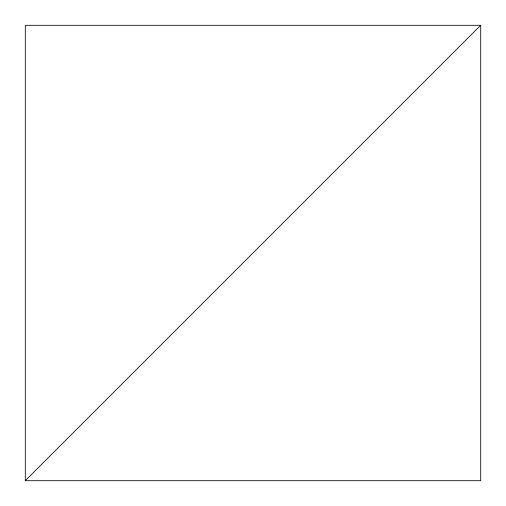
<?xml version="1.0" encoding="UTF-8"?>
<svg xmlns="http://www.w3.org/2000/svg" width="506" height="506" viewBox="0 0 506 506"><rect width="100%" height="100%" fill="white"/><g stroke="black" fill="none" stroke-linecap="round" stroke-linejoin="round"><path stroke-width="0.76" d="M25.3 480.7L480.7 25.3L25.3 25.3L25.3 480.7L480.7 480.7L480.7 25.3"/></g></svg>
